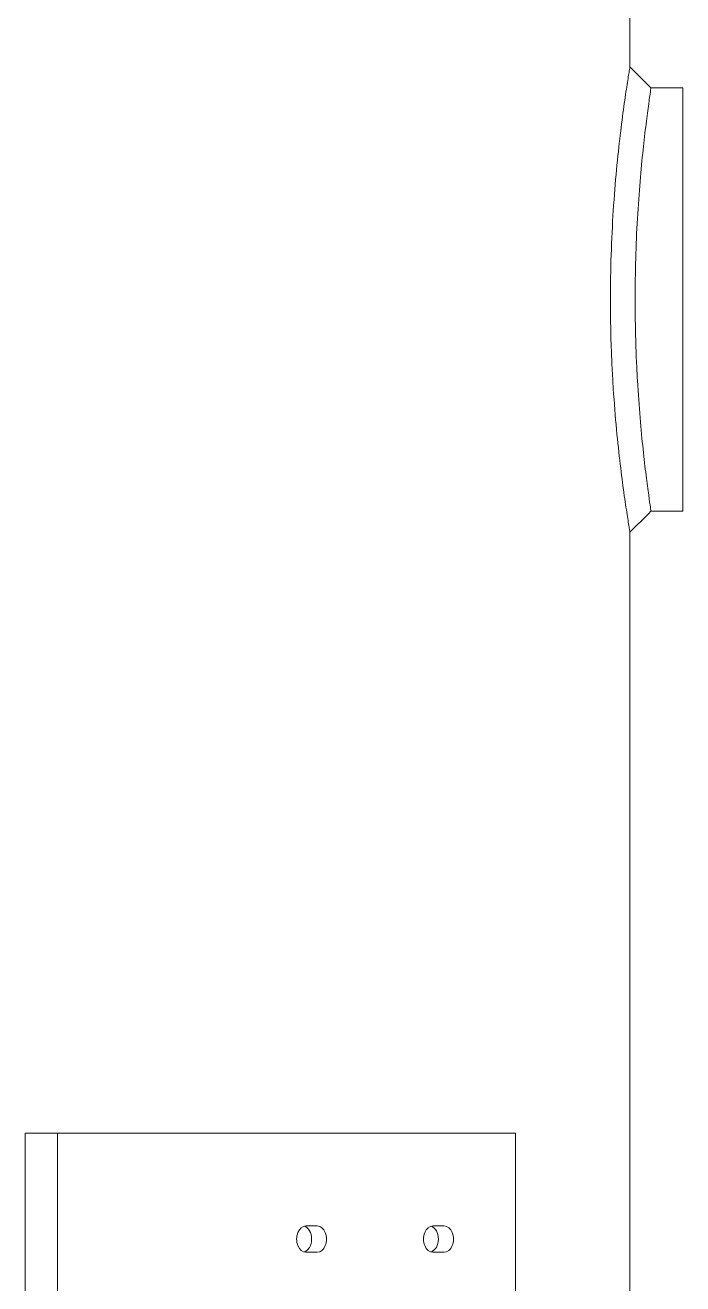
# Model space of a CAD drawing. Header units: inches. Extents: x 15 to 402, y 6 to 258.
# Drawn here: x 312.78 to 320.55, y 59.88 to 74.76 of the extents above; entities that cross this region are included whole.
import ezdxf

# ---------------------------------------------------------------- set-up
doc = ezdxf.new("R2010")
doc.units = ezdxf.units.IN
doc.header["$LTSCALE"] = 12
doc.header["$MEASUREMENT"] = 0
doc.layers.add('Visible (ANSI)', color=7, linetype='Continuous', lineweight=50)

msp = doc.modelspace()

# ---------------------------------------------------------------- linework, layer by layer
at = {"layer": 'Visible (ANSI)', "linetype": 'Continuous', "lineweight": 18}
for p, q in [((319.92252, 74.26275), (319.92252, 93.09734)), ((320.54752, 74.01412), (320.17129, 74.01412)), ((320.54752, 74.01412), (320.54752, 69.01412)), ((320.54752, 69.01412), (320.17129, 69.01412)), ((319.92252, 56.03095), (319.92252, 68.76549)), ((312.77711, 61.66412), (313.15874, 61.66412)), ((312.77711, 61.66412), (312.77711, 49.51412)), ((313.15874, 61.66412), (314.47845, 61.66412)), ((313.15874, 61.66412), (313.15874, 49.51412)), ((314.47845, 61.66412), (315.45426, 61.66412)), ((315.45426, 61.66412), (318.36754, 61.66412)), ((318.36754, 61.66412), (318.56963, 61.66412)), ((318.56963, 56.03095), (318.56963, 61.66412)), ((316.09419, 60.56912), (316.22854, 60.56912)), ((317.59326, 60.56912), (317.72761, 60.56912)), ((316.22854, 60.25912), (316.09419, 60.25912)), ((317.72761, 60.25912), (317.59326, 60.25912))]:
    msp.add_line(p, q, dxfattribs=at)
for centre, major_axis, start_param, end_param in [((316.09419, 60.41412), (0, -0.155), 3.14159265, 6.28318531), ((316.05176, 60.41412), (0, -0.155), 0.19477764, 2.94681501), ((316.22854, 60.41412), (0, 0.155), 3.14159265, 6.28318531), ((317.59326, 60.41412), (0, -0.155), 3.14159265, 6.28318531), ((317.55083, 60.41412), (0, -0.155), 0.19477764, 2.94681501), ((317.72761, 60.41412), (0, 0.155), 3.14159265, 6.28318531)]:
    msp.add_ellipse(centre, major_axis=major_axis, ratio=0.70710678, start_param=start_param, end_param=end_param, dxfattribs=at)
for points, knots in [([(320.17129, 74.01412), (320.17129, 74.01412), (320.16902, 73.99906), (320.15973, 73.93567), (320.15272, 73.88737), (320.1351, 73.75973), (320.12448, 73.68029), (320.10167, 73.4968), (320.08951, 73.39274), (320.06598, 73.17104), (320.05379, 73.04579), (320.03088, 72.77298), (320.0202, 72.62543), (320.00243, 72.31753), (319.99535, 72.15693), (319.98596, 71.83383), (319.98366, 71.67133), (319.98366, 71.51412)], [-9.58324023, -9.58324023, -9.58324023, -9.58324023, -8.38534544, -8.38534544, -7.18745065, -7.18745065, -5.98955585, -5.98955585, -4.79166106, -4.79166106, -3.5937458, -3.5937458, -2.39583053, -2.39583053, -1.19791527, -1.19791527, 0, 0, 0, 0]), ([(319.92252, 74.26275), (319.92252, 74.26275), (319.91973, 74.24617), (319.90833, 74.17645), (319.89973, 74.12333), (319.87808, 73.98298), (319.86505, 73.89563), (319.83705, 73.69392), (319.82211, 73.57953), (319.7932, 73.33586), (319.77822, 73.19819), (319.75007, 72.89832), (319.73693, 72.73612), (319.71507, 72.39762), (319.70636, 72.22104), (319.69481, 71.86574), (319.69198, 71.68703), (319.69198, 71.51412)], [31.62156594, 31.62156594, 31.62156594, 31.62156594, 32.93911363, 32.93911363, 34.25666132, 34.25666132, 35.57420901, 35.57420901, 36.8917567, 36.8917567, 38.2093395, 38.2093395, 39.52692231, 39.52692231, 40.84450512, 40.84450512, 42.16208792, 42.16208792, 42.16208792, 42.16208792]), ([(319.69198, 71.51412), (319.69198, 71.34121), (319.69481, 71.1625), (319.70363, 70.89135), (319.70748, 70.79814), (319.71203, 70.70612)], [42.16208792, 42.16208792, 42.16208792, 42.16208792, 43.47967073, 43.47967073, 44.17318377, 44.17318377, 44.17318377, 44.17318377]), ([(319.98366, 71.51412), (319.98366, 71.35692), (319.98596, 71.19442), (319.99301, 70.95173), (319.99597, 70.87083), (319.99945, 70.79089)], [0, 0, 0, 0, 1.19791527, 1.19791527, 1.79954841, 1.79954841, 1.79954841, 1.79954841]), ([(319.99945, 70.79089), (320.00291, 70.71167), (320.00689, 70.63339), (320.0202, 70.40281), (320.03088, 70.25526), (320.05379, 69.98245), (320.06598, 69.85721), (320.08951, 69.63551), (320.10167, 69.53144), (320.12448, 69.34795), (320.1351, 69.26851), (320.15272, 69.14087), (320.15973, 69.09257), (320.16902, 69.02919), (320.17129, 69.01412), (320.17129, 69.01412)], [-36.53341251, -36.53341251, -36.53341251, -36.53341251, -35.93713038, -35.93713038, -34.73921512, -34.73921512, -33.54129985, -33.54129985, -32.34340506, -32.34340506, -31.14551027, -31.14551027, -29.94761548, -29.94761548, -28.74972069, -28.74972069, -28.74972069, -28.74972069]), ([(319.71203, 70.70612), (319.71615, 70.62335), (319.72083, 70.54154), (319.73693, 70.29212), (319.75007, 70.12992), (319.77822, 69.83005), (319.7932, 69.69239), (319.82211, 69.44871), (319.83705, 69.33433), (319.86505, 69.13261), (319.87808, 69.04527), (319.89973, 68.90491), (319.90833, 68.85179), (319.91973, 68.78207), (319.92252, 68.76549), (319.92252, 68.76549)], [2.01109584, 2.01109584, 2.01109584, 2.01109584, 2.63516561, 2.63516561, 3.95274842, 3.95274842, 5.27033123, 5.27033123, 6.58787891, 6.58787891, 7.9054266, 7.9054266, 9.22297429, 9.22297429, 10.54052198, 10.54052198, 10.54052198, 10.54052198])]:
    msp.add_open_spline(points, degree=3, knots=knots, dxfattribs=at)
for points in [[(319.92252, 74.26275), (320.00544, 74.17987), (320.08837, 74.097), (320.17129, 74.01412)], [(320.17129, 69.01412), (320.08837, 68.93124), (320.00544, 68.84837), (319.92252, 68.76549)]]:
    msp.add_open_spline(points, degree=3, dxfattribs=at)

doc.saveas('drawing.dxf')
